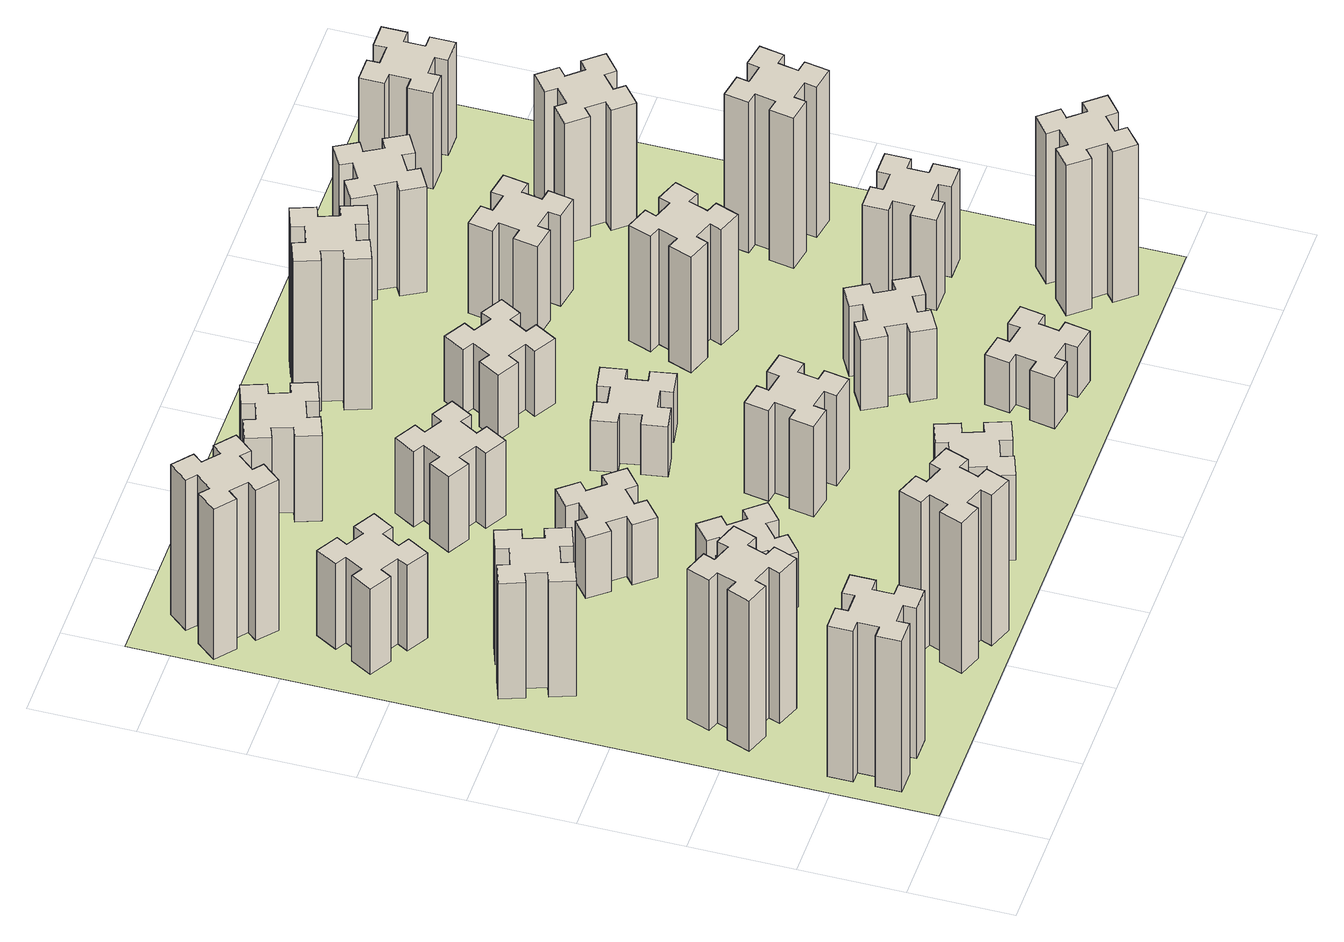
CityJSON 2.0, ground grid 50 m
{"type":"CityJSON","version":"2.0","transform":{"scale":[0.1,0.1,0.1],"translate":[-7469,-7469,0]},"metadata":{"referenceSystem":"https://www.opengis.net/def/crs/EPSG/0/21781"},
"CityObjects":{
"building1":{"type":"Building","attributes":{"class":"1000","function":"1000","usage":"1000","yearOfConstruction":2016,"roofType":"1000","measuredHeight":90,"storeysAboveGround":30,"storeysBelowGround":0},"geometry":[{"type":"Solid","lod":"1","boundaries":[[[[0,1,2,3,4,5,6,7,8,9,10,11,12,13,14,15,16,17,18,19]],[[17,16,20,21]],[[16,15,22,20]],[[15,14,23,22]],[[14,13,24,23]],[[13,12,25,24]],[[12,11,26,25]],[[11,10,27,26]],[[10,9,28,27]],[[9,8,29,28]],[[8,7,30,29]],[[7,6,31,30]],[[6,5,32,31]],[[5,4,33,32]],[[4,3,34,33]],[[3,2,35,34]],[[2,1,36,35]],[[1,0,37,36]],[[0,19,38,37]],[[19,18,39,38]],[[18,17,21,39]],[[24,25,26,27,28,29,30,31,32,33,34,35,36,37,38,39,21,20,22,23]]]]}]},
"building2":{"type":"Building","attributes":{"class":"1000","function":"1000","usage":"1000","yearOfConstruction":2016,"roofType":"1000","measuredHeight":90,"storeysAboveGround":30,"storeysBelowGround":0},"geometry":[{"type":"Solid","lod":"1","boundaries":[[[[40,41,42,43,44,45,46,47,48,49,50,51,52,53,54,55,56,57,58,59]],[[57,56,60,61]],[[56,55,62,60]],[[55,54,63,62]],[[54,53,64,63]],[[53,52,65,64]],[[52,51,66,65]],[[51,50,67,66]],[[50,49,68,67]],[[49,48,69,68]],[[48,47,70,69]],[[47,46,71,70]],[[46,45,72,71]],[[45,44,73,72]],[[44,43,74,73]],[[43,42,75,74]],[[42,41,76,75]],[[41,40,77,76]],[[40,59,78,77]],[[59,58,79,78]],[[58,57,61,79]],[[64,65,66,67,68,69,70,71,72,73,74,75,76,77,78,79,61,60,62,63]]]]}]},
"building3":{"type":"Building","attributes":{"class":"1000","function":"1000","usage":"1000","yearOfConstruction":2016,"roofType":"1000","measuredHeight":69,"storeysAboveGround":30,"storeysBelowGround":0},"geometry":[{"type":"Solid","lod":"1","boundaries":[[[[80,81,82,83,84,85,86,87,88,89,90,91,92,93,94,95,96,97,98,99]],[[97,96,100,101]],[[96,95,102,100]],[[95,94,103,102]],[[94,93,104,103]],[[93,92,105,104]],[[92,91,106,105]],[[91,90,107,106]],[[90,89,108,107]],[[89,88,109,108]],[[88,87,110,109]],[[87,86,111,110]],[[86,85,112,111]],[[85,84,113,112]],[[84,83,114,113]],[[83,82,115,114]],[[82,81,116,115]],[[81,80,117,116]],[[80,99,118,117]],[[99,98,119,118]],[[98,97,101,119]],[[104,105,106,107,108,109,110,111,112,113,114,115,116,117,118,119,101,100,102,103]]]]}]},
"building4":{"type":"Building","attributes":{"class":"1000","function":"1000","usage":"1000","yearOfConstruction":2016,"roofType":"1000","measuredHeight":51,"storeysAboveGround":30,"storeysBelowGround":0},"geometry":[{"type":"Solid","lod":"1","boundaries":[[[[120,121,122,123,124,125,126,127,128,129,130,131,132,133,134,135,136,137,138,139]],[[137,136,140,141]],[[136,135,142,140]],[[135,134,143,142]],[[134,133,144,143]],[[133,132,145,144]],[[132,131,146,145]],[[131,130,147,146]],[[130,129,148,147]],[[129,128,149,148]],[[128,127,150,149]],[[127,126,151,150]],[[126,125,152,151]],[[125,124,153,152]],[[124,123,154,153]],[[123,122,155,154]],[[122,121,156,155]],[[121,120,157,156]],[[120,139,158,157]],[[139,138,159,158]],[[138,137,141,159]],[[144,145,146,147,148,149,150,151,152,153,154,155,156,157,158,159,141,140,142,143]]]]}]},
"building5":{"type":"Building","attributes":{"class":"1000","function":"1000","usage":"1000","yearOfConstruction":2016,"roofType":"1000","measuredHeight":90,"storeysAboveGround":30,"storeysBelowGround":0},"geometry":[{"type":"Solid","lod":"1","boundaries":[[[[160,161,162,163,164,165,166,167,168,169,170,171,172,173,174,175,176,177,178,179]],[[177,176,180,181]],[[176,175,182,180]],[[175,174,183,182]],[[174,173,184,183]],[[173,172,185,184]],[[172,171,186,185]],[[171,170,187,186]],[[170,169,188,187]],[[169,168,189,188]],[[168,167,190,189]],[[167,166,191,190]],[[166,165,192,191]],[[165,164,193,192]],[[164,163,194,193]],[[163,162,195,194]],[[162,161,196,195]],[[161,160,197,196]],[[160,179,198,197]],[[179,178,199,198]],[[178,177,181,199]],[[184,185,186,187,188,189,190,191,192,193,194,195,196,197,198,199,181,180,182,183]]]]}]},
"building6":{"type":"Building","attributes":{"class":"1000","function":"1000","usage":"1000","yearOfConstruction":2016,"roofType":"1000","measuredHeight":90,"storeysAboveGround":30,"storeysBelowGround":0},"geometry":[{"type":"Solid","lod":"1","boundaries":[[[[200,201,202,203,204,205,206,207,208,209,210,211,212,213,214,215,216,217,218,219]],[[217,216,220,221]],[[216,215,222,220]],[[215,214,223,222]],[[214,213,224,223]],[[213,212,225,224]],[[212,211,226,225]],[[211,210,227,226]],[[210,209,228,227]],[[209,208,229,228]],[[208,207,230,229]],[[207,206,231,230]],[[206,205,232,231]],[[205,204,233,232]],[[204,203,234,233]],[[203,202,235,234]],[[202,201,236,235]],[[201,200,237,236]],[[200,219,238,237]],[[219,218,239,238]],[[218,217,221,239]],[[224,225,226,227,228,229,230,231,232,233,234,235,236,237,238,239,221,220,222,223]]]]}]},
"building7":{"type":"Building","attributes":{"class":"1000","function":"1000","usage":"1000","yearOfConstruction":2016,"roofType":"1000","measuredHeight":33,"storeysAboveGround":30,"storeysBelowGround":0},"geometry":[{"type":"Solid","lod":"1","boundaries":[[[[240,241,242,243,244,245,246,247,248,249,250,251,252,253,254,255,256,257,258,259]],[[257,256,260,261]],[[256,255,262,260]],[[255,254,263,262]],[[254,253,264,263]],[[253,252,265,264]],[[252,251,266,265]],[[251,250,267,266]],[[250,249,268,267]],[[249,248,269,268]],[[248,247,270,269]],[[247,246,271,270]],[[246,245,272,271]],[[245,244,273,272]],[[244,243,274,273]],[[243,242,275,274]],[[242,241,276,275]],[[241,240,277,276]],[[240,259,278,277]],[[259,258,279,278]],[[258,257,261,279]],[[264,265,266,267,268,269,270,271,272,273,274,275,276,277,278,279,261,260,262,263]]]]}]},
"building8":{"type":"Building","attributes":{"class":"1000","function":"1000","usage":"1000","yearOfConstruction":2016,"roofType":"1000","measuredHeight":36,"storeysAboveGround":30,"storeysBelowGround":0},"geometry":[{"type":"Solid","lod":"1","boundaries":[[[[280,281,282,283,284,285,286,287,288,289,290,291,292,293,294,295,296,297,298,299]],[[297,296,300,301]],[[296,295,302,300]],[[295,294,303,302]],[[294,293,304,303]],[[293,292,305,304]],[[292,291,306,305]],[[291,290,307,306]],[[290,289,308,307]],[[289,288,309,308]],[[288,287,310,309]],[[287,286,311,310]],[[286,285,312,311]],[[285,284,313,312]],[[284,283,314,313]],[[283,282,315,314]],[[282,281,316,315]],[[281,280,317,316]],[[280,299,318,317]],[[299,298,319,318]],[[298,297,301,319]],[[304,305,306,307,308,309,310,311,312,313,314,315,316,317,318,319,301,300,302,303]]]]}]},
"building9":{"type":"Building","attributes":{"class":"1000","function":"1000","usage":"1000","yearOfConstruction":2016,"roofType":"1000","measuredHeight":51,"storeysAboveGround":30,"storeysBelowGround":0},"geometry":[{"type":"Solid","lod":"1","boundaries":[[[[320,321,322,323,324,325,326,327,328,329,330,331,332,333,334,335,336,337,338,339]],[[337,336,340,341]],[[336,335,342,340]],[[335,334,343,342]],[[334,333,344,343]],[[333,332,345,344]],[[332,331,346,345]],[[331,330,347,346]],[[330,329,348,347]],[[329,328,349,348]],[[328,327,350,349]],[[327,326,351,350]],[[326,325,352,351]],[[325,324,353,352]],[[324,323,354,353]],[[323,322,355,354]],[[322,321,356,355]],[[321,320,357,356]],[[320,339,358,357]],[[339,338,359,358]],[[338,337,341,359]],[[344,345,346,347,348,349,350,351,352,353,354,355,356,357,358,359,341,340,342,343]]]]}]},
"building10":{"type":"Building","attributes":{"class":"1000","function":"1000","usage":"1000","yearOfConstruction":2016,"roofType":"1000","measuredHeight":45,"storeysAboveGround":30,"storeysBelowGround":0},"geometry":[{"type":"Solid","lod":"1","boundaries":[[[[360,361,362,363,364,365,366,367,368,369,370,371,372,373,374,375,376,377,378,379]],[[377,376,380,381]],[[376,375,382,380]],[[375,374,383,382]],[[374,373,384,383]],[[373,372,385,384]],[[372,371,386,385]],[[371,370,387,386]],[[370,369,388,387]],[[369,368,389,388]],[[368,367,390,389]],[[367,366,391,390]],[[366,365,392,391]],[[365,364,393,392]],[[364,363,394,393]],[[363,362,395,394]],[[362,361,396,395]],[[361,360,397,396]],[[360,379,398,397]],[[379,378,399,398]],[[378,377,381,399]],[[384,385,386,387,388,389,390,391,392,393,394,395,396,397,398,399,381,380,382,383]]]]}]},
"building11":{"type":"Building","attributes":{"class":"1000","function":"1000","usage":"1000","yearOfConstruction":2016,"roofType":"1000","measuredHeight":51,"storeysAboveGround":30,"storeysBelowGround":0},"geometry":[{"type":"Solid","lod":"1","boundaries":[[[[400,401,402,403,404,405,406,407,408,409,410,411,412,413,414,415,416,417,418,419]],[[417,416,420,421]],[[416,415,422,420]],[[415,414,423,422]],[[414,413,424,423]],[[413,412,425,424]],[[412,411,426,425]],[[411,410,427,426]],[[410,409,428,427]],[[409,408,429,428]],[[408,407,430,429]],[[407,406,431,430]],[[406,405,432,431]],[[405,404,433,432]],[[404,403,434,433]],[[403,402,435,434]],[[402,401,436,435]],[[401,400,437,436]],[[400,419,438,437]],[[419,418,439,438]],[[418,417,421,439]],[[424,425,426,427,428,429,430,431,432,433,434,435,436,437,438,439,421,420,422,423]]]]}]},
"building12":{"type":"Building","attributes":{"class":"1000","function":"1000","usage":"1000","yearOfConstruction":2016,"roofType":"1000","measuredHeight":54,"storeysAboveGround":30,"storeysBelowGround":0},"geometry":[{"type":"Solid","lod":"1","boundaries":[[[[440,441,442,443,444,445,446,447,448,449,450,451,452,453,454,455,456,457,458,459]],[[457,456,460,461]],[[456,455,462,460]],[[455,454,463,462]],[[454,453,464,463]],[[453,452,465,464]],[[452,451,466,465]],[[451,450,467,466]],[[450,449,468,467]],[[449,448,469,468]],[[448,447,470,469]],[[447,446,471,470]],[[446,445,472,471]],[[445,444,473,472]],[[444,443,474,473]],[[443,442,475,474]],[[442,441,476,475]],[[441,440,477,476]],[[440,459,478,477]],[[459,458,479,478]],[[458,457,461,479]],[[464,465,466,467,468,469,470,471,472,473,474,475,476,477,478,479,461,460,462,463]]]]}]},
"building13":{"type":"Building","attributes":{"class":"1000","function":"1000","usage":"1000","yearOfConstruction":2016,"roofType":"1000","measuredHeight":30,"storeysAboveGround":30,"storeysBelowGround":0},"geometry":[{"type":"Solid","lod":"1","boundaries":[[[[480,481,482,483,484,485,486,487,488,489,490,491,492,493,494,495,496,497,498,499]],[[497,496,500,501]],[[496,495,502,500]],[[495,494,503,502]],[[494,493,504,503]],[[493,492,505,504]],[[492,491,506,505]],[[491,490,507,506]],[[490,489,508,507]],[[489,488,509,508]],[[488,487,510,509]],[[487,486,511,510]],[[486,485,512,511]],[[485,484,513,512]],[[484,483,514,513]],[[483,482,515,514]],[[482,481,516,515]],[[481,480,517,516]],[[480,499,518,517]],[[499,498,519,518]],[[498,497,501,519]],[[504,505,506,507,508,509,510,511,512,513,514,515,516,517,518,519,501,500,502,503]]]]}]},
"building14":{"type":"Building","attributes":{"class":"1000","function":"1000","usage":"1000","yearOfConstruction":2016,"roofType":"1000","measuredHeight":39,"storeysAboveGround":30,"storeysBelowGround":0},"geometry":[{"type":"Solid","lod":"1","boundaries":[[[[520,521,522,523,524,525,526,527,528,529,530,531,532,533,534,535,536,537,538,539]],[[537,536,540,541]],[[536,535,542,540]],[[535,534,543,542]],[[534,533,544,543]],[[533,532,545,544]],[[532,531,546,545]],[[531,530,547,546]],[[530,529,548,547]],[[529,528,549,548]],[[528,527,550,549]],[[527,526,551,550]],[[526,525,552,551]],[[525,524,553,552]],[[524,523,554,553]],[[523,522,555,554]],[[522,521,556,555]],[[521,520,557,556]],[[520,539,558,557]],[[539,538,559,558]],[[538,537,541,559]],[[544,545,546,547,548,549,550,551,552,553,554,555,556,557,558,559,541,540,542,543]]]]}]},
"building15":{"type":"Building","attributes":{"class":"1000","function":"1000","usage":"1000","yearOfConstruction":2016,"roofType":"1000","measuredHeight":30,"storeysAboveGround":30,"storeysBelowGround":0},"geometry":[{"type":"Solid","lod":"1","boundaries":[[[[560,561,562,563,564,565,566,567,568,569,570,571,572,573,574,575,576,577,578,579]],[[577,576,580,581]],[[576,575,582,580]],[[575,574,583,582]],[[574,573,584,583]],[[573,572,585,584]],[[572,571,586,585]],[[571,570,587,586]],[[570,569,588,587]],[[569,568,589,588]],[[568,567,590,589]],[[567,566,591,590]],[[566,565,592,591]],[[565,564,593,592]],[[564,563,594,593]],[[563,562,595,594]],[[562,561,596,595]],[[561,560,597,596]],[[560,579,598,597]],[[579,578,599,598]],[[578,577,581,599]],[[584,585,586,587,588,589,590,591,592,593,594,595,596,597,598,599,581,580,582,583]]]]}]},
"building16":{"type":"Building","attributes":{"class":"1000","function":"1000","usage":"1000","yearOfConstruction":2016,"roofType":"1000","measuredHeight":90,"storeysAboveGround":30,"storeysBelowGround":0},"geometry":[{"type":"Solid","lod":"1","boundaries":[[[[600,601,602,603,604,605,606,607,608,609,610,611,612,613,614,615,616,617,618,619]],[[617,616,620,621]],[[616,615,622,620]],[[615,614,623,622]],[[614,613,624,623]],[[613,612,625,624]],[[612,611,626,625]],[[611,610,627,626]],[[610,609,628,627]],[[609,608,629,628]],[[608,607,630,629]],[[607,606,631,630]],[[606,605,632,631]],[[605,604,633,632]],[[604,603,634,633]],[[603,602,635,634]],[[602,601,636,635]],[[601,600,637,636]],[[600,619,638,637]],[[619,618,639,638]],[[618,617,621,639]],[[624,625,626,627,628,629,630,631,632,633,634,635,636,637,638,639,621,620,622,623]]]]}]},
"building17":{"type":"Building","attributes":{"class":"1000","function":"1000","usage":"1000","yearOfConstruction":2016,"roofType":"1000","measuredHeight":42,"storeysAboveGround":30,"storeysBelowGround":0},"geometry":[{"type":"Solid","lod":"1","boundaries":[[[[640,641,642,643,644,645,646,647,648,649,650,651,652,653,654,655,656,657,658,659]],[[657,656,660,661]],[[656,655,662,660]],[[655,654,663,662]],[[654,653,664,663]],[[653,652,665,664]],[[652,651,666,665]],[[651,650,667,666]],[[650,649,668,667]],[[649,648,669,668]],[[648,647,670,669]],[[647,646,671,670]],[[646,645,672,671]],[[645,644,673,672]],[[644,643,674,673]],[[643,642,675,674]],[[642,641,676,675]],[[641,640,677,676]],[[640,659,678,677]],[[659,658,679,678]],[[658,657,661,679]],[[664,665,666,667,668,669,670,671,672,673,674,675,676,677,678,679,661,660,662,663]]]]}]},
"building18":{"type":"Building","attributes":{"class":"1000","function":"1000","usage":"1000","yearOfConstruction":2016,"roofType":"1000","measuredHeight":69,"storeysAboveGround":30,"storeysBelowGround":0},"geometry":[{"type":"Solid","lod":"1","boundaries":[[[[680,681,682,683,684,685,686,687,688,689,690,691,692,693,694,695,696,697,698,699]],[[697,696,700,701]],[[696,695,702,700]],[[695,694,703,702]],[[694,693,704,703]],[[693,692,705,704]],[[692,691,706,705]],[[691,690,707,706]],[[690,689,708,707]],[[689,688,709,708]],[[688,687,710,709]],[[687,686,711,710]],[[686,685,712,711]],[[685,684,713,712]],[[684,683,714,713]],[[683,682,715,714]],[[682,681,716,715]],[[681,680,717,716]],[[680,699,718,717]],[[699,698,719,718]],[[698,697,701,719]],[[704,705,706,707,708,709,710,711,712,713,714,715,716,717,718,719,701,700,702,703]]]]}]},
"building19":{"type":"Building","attributes":{"class":"1000","function":"1000","usage":"1000","yearOfConstruction":2016,"roofType":"1000","measuredHeight":54,"storeysAboveGround":30,"storeysBelowGround":0},"geometry":[{"type":"Solid","lod":"1","boundaries":[[[[720,721,722,723,724,725,726,727,728,729,730,731,732,733,734,735,736,737,738,739]],[[737,736,740,741]],[[736,735,742,740]],[[735,734,743,742]],[[734,733,744,743]],[[733,732,745,744]],[[732,731,746,745]],[[731,730,747,746]],[[730,729,748,747]],[[729,728,749,748]],[[728,727,750,749]],[[727,726,751,750]],[[726,725,752,751]],[[725,724,753,752]],[[724,723,754,753]],[[723,722,755,754]],[[722,721,756,755]],[[721,720,757,756]],[[720,739,758,757]],[[739,738,759,758]],[[738,737,741,759]],[[744,745,746,747,748,749,750,751,752,753,754,755,756,757,758,759,741,740,742,743]]]]}]},
"building20":{"type":"Building","attributes":{"class":"1000","function":"1000","usage":"1000","yearOfConstruction":2016,"roofType":"1000","measuredHeight":90,"storeysAboveGround":30,"storeysBelowGround":0},"geometry":[{"type":"Solid","lod":"1","boundaries":[[[[760,761,762,763,764,765,766,767,768,769,770,771,772,773,774,775,776,777,778,779]],[[777,776,780,781]],[[776,775,782,780]],[[775,774,783,782]],[[774,773,784,783]],[[773,772,785,784]],[[772,771,786,785]],[[771,770,787,786]],[[770,769,788,787]],[[769,768,789,788]],[[768,767,790,789]],[[767,766,791,790]],[[766,765,792,791]],[[765,764,793,792]],[[764,763,794,793]],[[763,762,795,794]],[[762,761,796,795]],[[761,760,797,796]],[[760,779,798,797]],[[779,778,799,798]],[[778,777,781,799]],[[784,785,786,787,788,789,790,791,792,793,794,795,796,797,798,799,781,780,782,783]]]]}]},
"building21":{"type":"Building","attributes":{"class":"1000","function":"1000","usage":"1000","yearOfConstruction":2016,"roofType":"1000","measuredHeight":54,"storeysAboveGround":30,"storeysBelowGround":0},"geometry":[{"type":"Solid","lod":"1","boundaries":[[[[800,801,802,803,804,805,806,807,808,809,810,811,812,813,814,815,816,817,818,819]],[[817,816,820,821]],[[816,815,822,820]],[[815,814,823,822]],[[814,813,824,823]],[[813,812,825,824]],[[812,811,826,825]],[[811,810,827,826]],[[810,809,828,827]],[[809,808,829,828]],[[808,807,830,829]],[[807,806,831,830]],[[806,805,832,831]],[[805,804,833,832]],[[804,803,834,833]],[[803,802,835,834]],[[802,801,836,835]],[[801,800,837,836]],[[800,819,838,837]],[[819,818,839,838]],[[818,817,821,839]],[[824,825,826,827,828,829,830,831,832,833,834,835,836,837,838,839,821,820,822,823]]]]}]},
"building22":{"type":"Building","attributes":{"class":"1000","function":"1000","usage":"1000","yearOfConstruction":2016,"roofType":"1000","measuredHeight":63,"storeysAboveGround":30,"storeysBelowGround":0},"geometry":[{"type":"Solid","lod":"1","boundaries":[[[[840,841,842,843,844,845,846,847,848,849,850,851,852,853,854,855,856,857,858,859]],[[857,856,860,861]],[[856,855,862,860]],[[855,854,863,862]],[[854,853,864,863]],[[853,852,865,864]],[[852,851,866,865]],[[851,850,867,866]],[[850,849,868,867]],[[849,848,869,868]],[[848,847,870,869]],[[847,846,871,870]],[[846,845,872,871]],[[845,844,873,872]],[[844,843,874,873]],[[843,842,875,874]],[[842,841,876,875]],[[841,840,877,876]],[[840,859,878,877]],[[859,858,879,878]],[[858,857,861,879]],[[864,865,866,867,868,869,870,871,872,873,874,875,876,877,878,879,861,860,862,863]]]]}]},
"building23":{"type":"Building","attributes":{"class":"1000","function":"1000","usage":"1000","yearOfConstruction":2016,"roofType":"1000","measuredHeight":90,"storeysAboveGround":30,"storeysBelowGround":0},"geometry":[{"type":"Solid","lod":"1","boundaries":[[[[880,881,882,883,884,885,886,887,888,889,890,891,892,893,894,895,896,897,898,899]],[[897,896,900,901]],[[896,895,902,900]],[[895,894,903,902]],[[894,893,904,903]],[[893,892,905,904]],[[892,891,906,905]],[[891,890,907,906]],[[890,889,908,907]],[[889,888,909,908]],[[888,887,910,909]],[[887,886,911,910]],[[886,885,912,911]],[[885,884,913,912]],[[884,883,914,913]],[[883,882,915,914]],[[882,881,916,915]],[[881,880,917,916]],[[880,899,918,917]],[[899,898,919,918]],[[898,897,901,919]],[[904,905,906,907,908,909,910,911,912,913,914,915,916,917,918,919,901,900,902,903]]]]}]},
"building24":{"type":"Building","attributes":{"class":"1000","function":"1000","usage":"1000","yearOfConstruction":2016,"roofType":"1000","measuredHeight":72,"storeysAboveGround":30,"storeysBelowGround":0},"geometry":[{"type":"Solid","lod":"1","boundaries":[[[[920,921,922,923,924,925,926,927,928,929,930,931,932,933,934,935,936,937,938,939]],[[937,936,940,941]],[[936,935,942,940]],[[935,934,943,942]],[[934,933,944,943]],[[933,932,945,944]],[[932,931,946,945]],[[931,930,947,946]],[[930,929,948,947]],[[929,928,949,948]],[[928,927,950,949]],[[927,926,951,950]],[[926,925,952,951]],[[925,924,953,952]],[[924,923,954,953]],[[923,922,955,954]],[[922,921,956,955]],[[921,920,957,956]],[[920,939,958,957]],[[939,938,959,958]],[[938,937,941,959]],[[944,945,946,947,948,949,950,951,952,953,954,955,956,957,958,959,941,940,942,943]]]]}]},
"building25":{"type":"Building","attributes":{"class":"1000","function":"1000","usage":"1000","yearOfConstruction":2016,"roofType":"1000","measuredHeight":57,"storeysAboveGround":30,"storeysBelowGround":0},"geometry":[{"type":"Solid","lod":"1","boundaries":[[[[960,961,962,963,964,965,966,967,968,969,970,971,972,973,974,975,976,977,978,979]],[[977,976,980,981]],[[976,975,982,980]],[[975,974,983,982]],[[974,973,984,983]],[[973,972,985,984]],[[972,971,986,985]],[[971,970,987,986]],[[970,969,988,987]],[[969,968,989,988]],[[968,967,990,989]],[[967,966,991,990]],[[966,965,992,991]],[[965,964,993,992]],[[964,963,994,993]],[[963,962,995,994]],[[962,961,996,995]],[[961,960,997,996]],[[960,979,998,997]],[[979,978,999,998]],[[978,977,981,999]],[[984,985,986,987,988,989,990,991,992,993,994,995,996,997,998,999,981,980,982,983]]]]}]},
"landuse1":{"type":"LandUse","attributes":{"name":"plot1","function":"1010"},"geometry":[{"type":"MultiSurface","lod":"1","boundaries":[[[1000,1001,1002,1003]]]}]}
},
"vertices":[
[165,425,0],[165,325,0],[105,325,0],[105,205,0],[225,205,0],[225,265,0],[325,265,0],[325,205,0],[445,205,0],[445,325,0],[385,325,0],[385,425,0],[445,425,0],[445,545,0],[325,545,0],[325,485,0],[225,485,0],[225,545,0],[105,545,0],[105,425,0],[225,485,900],[225,545,900],[325,485,900],[325,545,900],[445,545,900],[445,425,900],[385,425,900],[385,325,900],[445,325,900],[445,205,900],[325,205,900],[325,265,900],[225,265,900],[225,205,900],[105,205,900],[105,325,900],[165,325,900],[165,425,900],[105,425,900],[105,545,900],
[289,1100,0],[255,1006,0],[199,1027,0],[157,914,0],[270,873,0],[291,929,0],[385,895,0],[364,839,0],[477,797,0],[518,910,0],[462,931,0],[496,1025,0],[552,1004,0],[593,1117,0],[480,1158,0],[460,1102,0],[366,1136,0],[387,1192,0],[274,1233,0],[233,1120,0],[366,1136,900],[387,1192,900],[460,1102,900],[480,1158,900],[593,1117,900],[552,1004,900],[496,1025,900],[462,931,900],[518,910,900],[477,797,900],[364,839,900],[385,895,900],[291,929,900],[270,873,900],[157,914,900],[199,1027,900],[255,1006,900],[289,1100,900],[233,1120,900],[274,1233,900],
[366,1835,0],[460,1869,0],[480,1813,0],[593,1854,0],[552,1967,0],[496,1946,0],[462,2040,0],[518,2060,0],[477,2173,0],[364,2132,0],[385,2076,0],[291,2042,0],[270,2098,0],[157,2057,0],[199,1944,0],[255,1965,0],[289,1871,0],[233,1850,0],[274,1737,0],[387,1779,0],[289,1871,690],[233,1850,690],[255,1965,690],[199,1944,690],[157,2057,690],[270,2098,690],[291,2042,690],[385,2076,690],[364,2132,690],[477,2173,690],[518,2060,690],[462,2040,690],[496,1946,690],[552,1967,690],[593,1854,690],[480,1813,690],[460,1869,690],[366,1835,690],[387,1779,690],[274,1737,690],
[446,2597,0],[496,2684,0],[548,2654,0],[608,2758,0],[504,2818,0],[474,2766,0],[387,2816,0],[417,2868,0],[313,2928,0],[253,2824,0],[305,2794,0],[255,2707,0],[203,2737,0],[143,2633,0],[247,2573,0],[277,2625,0],[364,2575,0],[334,2523,0],[438,2463,0],[498,2567,0],[364,2575,510],[334,2523,510],[277,2625,510],[247,2573,510],[143,2633,510],[203,2737,510],[255,2707,510],[305,2794,510],[253,2824,510],[313,2928,510],[417,2868,510],[387,2816,510],[474,2766,510],[504,2818,510],[608,2758,510],[548,2654,510],[496,2684,510],[446,2597,510],[498,2567,510],[438,2463,510],
[1029,360,0],[995,266,0],[939,287,0],[897,174,0],[1010,133,0],[1031,189,0],[1125,155,0],[1104,99,0],[1217,57,0],[1258,170,0],[1202,191,0],[1236,285,0],[1292,264,0],[1333,377,0],[1220,418,0],[1200,362,0],[1106,396,0],[1127,452,0],[1014,493,0],[973,380,0],[1106,396,900],[1127,452,900],[1200,362,900],[1220,418,900],[1333,377,900],[1292,264,900],[1236,285,900],[1202,191,900],[1258,170,900],[1217,57,900],[1104,99,900],[1125,155,900],[1031,189,900],[1010,133,900],[897,174,900],[939,287,900],[995,266,900],[1029,360,900],[973,380,900],[1014,493,900],
[384,3387,0],[308,3452,0],[346,3498,0],[254,3575,0],[177,3483,0],[223,3444,0],[159,3368,0],[113,3406,0],[36,3314,0],[128,3237,0],[166,3283,0],[243,3219,0],[204,3173,0],[296,3096,0],[373,3188,0],[327,3226,0],[392,3303,0],[438,3264,0],[515,3356,0],[423,3433,0],[392,3303,900],[438,3264,900],[327,3226,900],[373,3188,900],[296,3096,900],[204,3173,900],[243,3219,900],[166,3283,900],[128,3237,900],[36,3314,900],[113,3406,900],[159,3368,900],[223,3444,900],[177,3483,900],[254,3575,900],[346,3498,900],[308,3452,900],[384,3387,900],[423,3433,900],[515,3356,900],
[1083,1332,0],[1006,1267,0],[968,1313,0],[876,1236,0],[953,1144,0],[999,1183,0],[1063,1106,0],[1017,1068,0],[1094,976,0],[1186,1053,0],[1148,1099,0],[1224,1163,0],[1263,1117,0],[1355,1194,0],[1278,1286,0],[1232,1248,0],[1167,1324,0],[1213,1363,0],[1136,1455,0],[1044,1378,0],[1167,1324,330],[1213,1363,330],[1232,1248,330],[1278,1286,330],[1355,1194,330],[1263,1117,330],[1224,1163,330],[1148,1099,330],[1186,1053,330],[1094,976,330],[1017,1068,330],[1063,1106,330],[999,1183,330],[953,1144,330],[876,1236,330],[968,1313,330],[1006,1267,330],[1083,1332,330],[1044,1378,330],[1136,1455,330],
[1083,1972,0],[1006,1907,0],[968,1953,0],[876,1876,0],[953,1784,0],[999,1823,0],[1063,1746,0],[1017,1708,0],[1094,1616,0],[1186,1693,0],[1148,1739,0],[1224,1803,0],[1263,1757,0],[1355,1834,0],[1278,1926,0],[1232,1888,0],[1167,1964,0],[1213,2003,0],[1136,2095,0],[1044,2018,0],[1167,1964,360],[1213,2003,360],[1232,1888,360],[1278,1926,360],[1355,1834,360],[1263,1757,360],[1224,1803,360],[1148,1739,360],[1186,1693,360],[1094,1616,360],[1017,1708,360],[1063,1746,360],[999,1823,360],[953,1784,360],[876,1876,360],[968,1953,360],[1006,1907,360],[1083,1972,360],[1044,2018,360],[1136,2095,360],
[1765,496,0],[1671,462,0],[1650,518,0],[1537,477,0],[1579,364,0],[1635,385,0],[1669,291,0],[1613,270,0],[1654,157,0],[1767,199,0],[1746,255,0],[1840,289,0],[1860,233,0],[1973,274,0],[1932,387,0],[1876,366,0],[1842,460,0],[1898,480,0],[1857,593,0],[1744,552,0],[1842,460,510],[1898,480,510],[1876,366,510],[1932,387,510],[1973,274,510],[1860,233,510],[1840,289,510],[1746,255,510],[1767,199,510],[1654,157,510],[1613,270,510],[1669,291,510],[1635,385,510],[1579,364,510],[1537,477,510],[1650,518,510],[1671,462,510],[1765,496,510],[1744,552,510],[1857,593,510],
[1314,2666,0],[1227,2716,0],[1257,2768,0],[1153,2828,0],[1093,2724,0],[1145,2694,0],[1095,2607,0],[1043,2637,0],[983,2533,0],[1087,2473,0],[1117,2525,0],[1204,2475,0],[1174,2423,0],[1278,2363,0],[1338,2467,0],[1286,2497,0],[1336,2584,0],[1388,2554,0],[1448,2658,0],[1344,2718,0],[1336,2584,450],[1388,2554,450],[1286,2497,450],[1338,2467,450],[1278,2363,450],[1174,2423,450],[1204,2475,450],[1117,2525,450],[1087,2473,450],[983,2533,450],[1043,2637,450],[1095,2607,450],[1145,2694,450],[1093,2724,450],[1153,2828,450],[1257,2768,450],[1227,2716,450],[1314,2666,450],[1344,2718,450],[1448,2658,450],
[995,3345,0],[1029,3251,0],[973,3230,0],[1014,3117,0],[1127,3159,0],[1106,3215,0],[1200,3249,0],[1220,3193,0],[1333,3234,0],[1292,3347,0],[1236,3326,0],[1202,3420,0],[1258,3440,0],[1217,3553,0],[1104,3512,0],[1125,3456,0],[1031,3422,0],[1010,3478,0],[897,3437,0],[939,3324,0],[1031,3422,510],[1010,3478,510],[1125,3456,510],[1104,3512,510],[1217,3553,510],[1258,3440,510],[1202,3420,510],[1236,3326,510],[1292,3347,510],[1333,3234,510],[1220,3193,510],[1200,3249,510],[1106,3215,510],[1127,3159,510],[1014,3117,510],[973,3230,510],[1029,3251,510],[995,3345,510],[939,3324,510],[897,3437,510],
[1955,1147,0],[1972,1245,0],[2031,1235,0],[2052,1353,0],[1934,1374,0],[1924,1315,0],[1825,1332,0],[1836,1391,0],[1717,1412,0],[1697,1294,0],[1756,1284,0],[1738,1185,0],[1679,1196,0],[1658,1077,0],[1777,1057,0],[1787,1116,0],[1885,1098,0],[1875,1039,0],[1993,1018,0],[2014,1137,0],[1885,1098,540],[1875,1039,540],[1787,1116,540],[1777,1057,540],[1658,1077,540],[1679,1196,540],[1738,1185,540],[1756,1284,540],[1697,1294,540],[1717,1412,540],[1836,1391,540],[1825,1332,540],[1924,1315,540],[1934,1374,540],[2052,1353,540],[2031,1235,540],[1972,1245,540],[1955,1147,540],[2014,1137,540],[1993,1018,540],
[1972,1925,0],[1955,2024,0],[2014,2034,0],[1993,2152,0],[1875,2131,0],[1885,2072,0],[1787,2055,0],[1777,2114,0],[1658,2093,0],[1679,1975,0],[1738,1985,0],[1756,1887,0],[1697,1877,0],[1717,1758,0],[1836,1779,0],[1825,1838,0],[1924,1856,0],[1934,1797,0],[2052,1817,0],[2031,1936,0],[1924,1856,300],[1934,1797,300],[1825,1838,300],[1836,1779,300],[1717,1758,300],[1697,1877,300],[1756,1887,300],[1738,1985,300],[1679,1975,300],[1658,2093,300],[1777,2114,300],[1787,2055,300],[1885,2072,300],[1875,2131,300],[1993,2152,300],[2014,2034,300],[1955,2024,300],[1972,1925,300],[2031,1936,300],[2052,1817,300],
[2026,2497,0],[2076,2584,0],[2128,2554,0],[2188,2658,0],[2084,2718,0],[2054,2666,0],[1967,2716,0],[1997,2768,0],[1893,2828,0],[1833,2724,0],[1885,2694,0],[1835,2607,0],[1783,2637,0],[1723,2533,0],[1827,2473,0],[1857,2525,0],[1944,2475,0],[1914,2423,0],[2018,2363,0],[2078,2467,0],[1944,2475,390],[1914,2423,390],[1857,2525,390],[1827,2473,390],[1723,2533,390],[1783,2637,390],[1835,2607,390],[1885,2694,390],[1833,2724,390],[1893,2828,390],[1997,2768,390],[1967,2716,390],[2054,2666,390],[2084,2718,390],[2188,2658,390],[2128,2554,390],[2076,2584,390],[2026,2497,390],[2078,2467,390],[2018,2363,390],
[2596,444,0],[2578,345,0],[2519,356,0],[2498,237,0],[2617,217,0],[2627,276,0],[2725,258,0],[2715,199,0],[2833,178,0],[2854,297,0],[2795,307,0],[2812,405,0],[2871,395,0],[2892,513,0],[2774,534,0],[2764,475,0],[2665,492,0],[2676,551,0],[2557,572,0],[2537,454,0],[2665,492,300],[2676,551,300],[2764,475,300],[2774,534,300],[2892,513,300],[2871,395,300],[2812,405,300],[2795,307,300],[2854,297,300],[2833,178,300],[2715,199,300],[2725,258,300],[2627,276,300],[2617,217,300],[2498,237,300],[2519,356,300],[2578,345,300],[2596,444,300],[2537,454,300],[2557,572,300],
[1865,3456,0],[1771,3422,0],[1750,3478,0],[1637,3437,0],[1679,3324,0],[1735,3345,0],[1769,3251,0],[1713,3230,0],[1754,3117,0],[1867,3159,0],[1846,3215,0],[1940,3249,0],[1960,3193,0],[2073,3234,0],[2032,3347,0],[1976,3326,0],[1942,3420,0],[1998,3440,0],[1957,3553,0],[1844,3512,0],[1942,3420,900],[1998,3440,900],[1976,3326,900],[2032,3347,900],[2073,3234,900],[1960,3193,900],[1940,3249,900],[1846,3215,900],[1867,3159,900],[1754,3117,900],[1713,3230,900],[1769,3251,900],[1735,3345,900],[1679,3324,900],[1637,3437,900],[1750,3478,900],[1771,3422,900],[1865,3456,900],[1844,3512,900],[1957,3553,900],
[2584,1136,0],[2497,1086,0],[2467,1138,0],[2363,1078,0],[2423,974,0],[2475,1004,0],[2525,917,0],[2473,887,0],[2533,783,0],[2637,843,0],[2607,895,0],[2694,945,0],[2724,893,0],[2828,953,0],[2768,1057,0],[2716,1027,0],[2666,1114,0],[2718,1144,0],[2658,1248,0],[2554,1188,0],[2666,1114,420],[2718,1144,420],[2716,1027,420],[2768,1057,420],[2828,953,420],[2724,893,420],[2694,945,420],[2607,895,420],[2637,843,420],[2533,783,420],[2473,887,420],[2525,917,420],[2475,1004,420],[2423,974,420],[2363,1078,420],[2467,1138,420],[2497,1086,420],[2584,1136,420],[2554,1188,420],[2658,1248,420],
[2682,1871,0],[2716,1965,0],[2772,1944,0],[2813,2057,0],[2700,2098,0],[2680,2042,0],[2586,2076,0],[2607,2132,0],[2494,2173,0],[2453,2060,0],[2509,2040,0],[2475,1946,0],[2419,1967,0],[2377,1854,0],[2490,1813,0],[2511,1869,0],[2605,1835,0],[2584,1779,0],[2697,1737,0],[2738,1850,0],[2605,1835,690],[2584,1779,690],[2511,1869,690],[2490,1813,690],[2377,1854,690],[2419,1967,690],[2475,1946,690],[2509,2040,690],[2453,2060,690],[2494,2173,690],[2607,2132,690],[2586,2076,690],[2680,2042,690],[2700,2098,690],[2813,2057,690],[2772,1944,690],[2716,1965,690],[2682,1871,690],[2738,1850,690],[2697,1737,690],
[2664,2795,0],[2565,2812,0],[2576,2871,0],[2457,2892,0],[2437,2774,0],[2496,2764,0],[2478,2665,0],[2419,2676,0],[2398,2557,0],[2517,2537,0],[2527,2596,0],[2625,2578,0],[2615,2519,0],[2733,2498,0],[2754,2617,0],[2695,2627,0],[2712,2725,0],[2771,2715,0],[2792,2833,0],[2674,2854,0],[2712,2725,540],[2771,2715,540],[2695,2627,540],[2754,2617,540],[2733,2498,540],[2615,2519,540],[2625,2578,540],[2527,2596,540],[2517,2537,540],[2398,2557,540],[2419,2676,540],[2478,2665,540],[2496,2764,540],[2437,2774,540],[2457,2892,540],[2576,2871,540],[2565,2812,540],[2664,2795,540],[2674,2854,540],[2792,2833,540],
[3468,259,0],[3544,323,0],[3583,277,0],[3675,354,0],[3598,446,0],[3552,408,0],[3487,484,0],[3533,523,0],[3456,615,0],[3364,538,0],[3403,492,0],[3326,427,0],[3288,473,0],[3196,396,0],[3273,304,0],[3319,343,0],[3383,266,0],[3337,228,0],[3414,136,0],[3506,213,0],[3383,266,900],[3337,228,900],[3319,343,900],[3273,304,900],[3196,396,900],[3288,473,900],[3326,427,900],[3403,492,900],[3364,538,900],[3456,615,900],[3533,523,900],[3487,484,900],[3552,408,900],[3598,446,900],[3675,354,900],[3583,277,900],[3544,323,900],[3468,259,900],[3506,213,900],[3414,136,900],
[3185,1005,0],[3285,1005,0],[3285,945,0],[3405,945,0],[3405,1065,0],[3345,1065,0],[3345,1165,0],[3405,1165,0],[3405,1285,0],[3285,1285,0],[3285,1225,0],[3185,1225,0],[3185,1285,0],[3065,1285,0],[3065,1165,0],[3125,1165,0],[3125,1065,0],[3065,1065,0],[3065,945,0],[3185,945,0],[3125,1065,540],[3065,1065,540],[3125,1165,540],[3065,1165,540],[3065,1285,540],[3185,1285,540],[3185,1225,540],[3285,1225,540],[3285,1285,540],[3405,1285,540],[3405,1165,540],[3345,1165,540],[3345,1065,540],[3405,1065,540],[3405,945,540],[3285,945,540],[3285,1005,540],[3185,1005,540],[3185,945,540],[3065,945,540],
[2716,3347,0],[2666,3434,0],[2718,3464,0],[2658,3568,0],[2554,3508,0],[2584,3456,0],[2497,3406,0],[2467,3458,0],[2363,3398,0],[2423,3294,0],[2475,3324,0],[2525,3237,0],[2473,3207,0],[2533,3103,0],[2637,3163,0],[2607,3215,0],[2694,3265,0],[2724,3213,0],[2828,3273,0],[2768,3377,0],[2694,3265,630],[2724,3213,630],[2607,3215,630],[2637,3163,630],[2533,3103,630],[2473,3207,630],[2525,3237,630],[2475,3324,630],[2423,3294,630],[2363,3398,630],[2467,3458,630],[2497,3406,630],[2584,3456,630],[2554,3508,630],[2658,3568,630],[2718,3464,630],[2666,3434,630],[2716,3347,630],[2768,3377,630],[2828,3273,630],
[3267,1656,0],[3365,1638,0],[3355,1579,0],[3473,1558,0],[3494,1677,0],[3435,1687,0],[3452,1785,0],[3511,1775,0],[3532,1893,0],[3414,1914,0],[3404,1855,0],[3305,1872,0],[3316,1931,0],[3197,1952,0],[3177,1834,0],[3236,1824,0],[3218,1725,0],[3159,1736,0],[3138,1617,0],[3257,1597,0],[3218,1725,900],[3159,1736,900],[3236,1824,900],[3177,1834,900],[3197,1952,900],[3316,1931,900],[3305,1872,900],[3404,1855,900],[3414,1914,900],[3532,1893,900],[3511,1775,900],[3452,1785,900],[3435,1687,900],[3494,1677,900],[3473,1558,900],[3355,1579,900],[3365,1638,900],[3267,1656,900],[3257,1597,900],[3138,1617,900],
[3119,2563,0],[3183,2486,0],[3137,2448,0],[3214,2356,0],[3306,2433,0],[3268,2479,0],[3344,2543,0],[3383,2497,0],[3475,2574,0],[3398,2666,0],[3352,2628,0],[3287,2704,0],[3333,2743,0],[3256,2835,0],[3164,2758,0],[3203,2712,0],[3126,2647,0],[3088,2693,0],[2996,2616,0],[3073,2524,0],[3126,2647,720],[3088,2693,720],[3203,2712,720],[3164,2758,720],[3256,2835,720],[3333,2743,720],[3287,2704,720],[3352,2628,720],[3398,2666,720],[3475,2574,720],[3383,2497,720],[3344,2543,720],[3268,2479,720],[3306,2433,720],[3214,2356,720],[3137,2448,720],[3183,2486,720],[3119,2563,720],[3073,2524,720],[2996,2616,720],
[3285,3325,0],[3385,3325,0],[3385,3265,0],[3505,3265,0],[3505,3385,0],[3445,3385,0],[3445,3485,0],[3505,3485,0],[3505,3605,0],[3385,3605,0],[3385,3545,0],[3285,3545,0],[3285,3605,0],[3165,3605,0],[3165,3485,0],[3225,3485,0],[3225,3385,0],[3165,3385,0],[3165,3265,0],[3285,3265,0],[3225,3385,570],[3165,3385,570],[3225,3485,570],[3165,3485,570],[3165,3605,570],[3285,3605,570],[3285,3545,570],[3385,3545,570],[3385,3605,570],[3505,3605,570],[3505,3485,570],[3445,3485,570],[3445,3385,570],[3505,3385,570],[3505,3265,570],[3385,3265,570],[3385,3325,570],[3285,3325,570],[3285,3265,570],[3165,3265,570],
[5,3705,0],[3705,3705,0],[3705,5,0],[5,5,0]
]}
